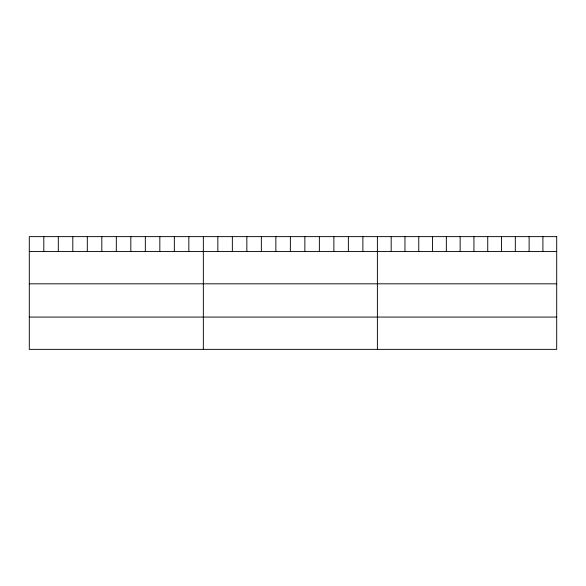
<?xml version="1.0" encoding="UTF-8"?>
<svg xmlns="http://www.w3.org/2000/svg" width="586" height="586" viewBox="0 0 586 586"><rect width="100%" height="100%" fill="white"/><g stroke="black" fill="none" stroke-linecap="round" stroke-linejoin="round"><path stroke-width="0.88" d="M29.3 251.533L556.7 251.533M29.3 283.814L556.7 283.814M29.3 317.077L556.7 317.077M542.907 236.634L542.907 251.533M529.114 236.634L529.114 251.533M515.321 236.634L515.321 251.533M501.528 236.634L501.528 251.533M487.735 236.634L487.735 251.533M473.942 236.634L473.942 251.533M460.142 236.634L460.142 251.533M446.349 236.634L446.349 251.533M432.556 236.634L432.556 251.533M418.763 236.634L418.763 251.533M404.97 236.634L404.97 251.533M391.177 236.634L391.177 251.533M377.384 236.634L377.384 349.366M362.88 236.634L362.88 251.533M348.377 236.634L348.377 251.533M333.874 236.634L333.874 251.533M319.37 236.634L319.37 251.533M304.867 236.634L304.867 251.533M290.363 236.634L290.363 251.533M275.86 236.634L275.86 251.533M261.356 236.634L261.356 251.533M246.853 236.634L246.853 251.533M232.349 236.634L232.349 251.533M217.845 236.634L217.845 251.533M203.342 236.634L203.342 349.366M188.839 236.634L188.839 251.533M174.335 236.634L174.335 251.533M159.832 236.634L159.832 251.533M145.328 236.634L145.328 251.533M130.825 236.634L130.825 251.533M116.321 236.634L116.321 251.533M101.818 236.634L101.818 251.533M87.314 236.634L87.314 251.533M72.811 236.634L72.811 251.533M58.307 236.634L58.307 251.533M43.803 236.634L43.803 251.533M556.7 236.634L29.3 236.634L29.3 349.366L556.7 349.366L556.7 236.634"/></g></svg>
